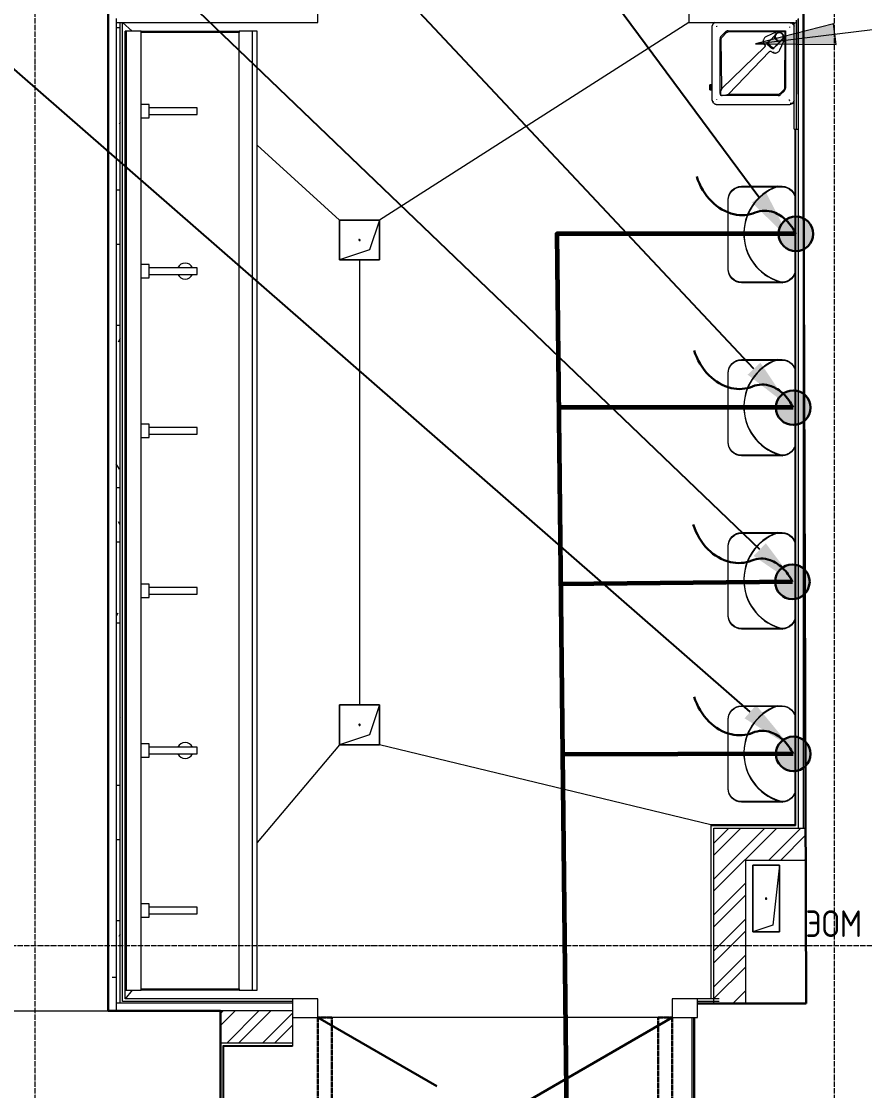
# Model space of a CAD drawing. Header units: millimetres. Extents: x -32 to 417638015, y -35 to 175284279.
# Drawn here: x 215492 to 218657, y 64169 to 68183 of the extents above; entities that cross this region are included whole.
import ezdxf
from ezdxf import colors
from ezdxf.entities.mleader import LeaderData, LeaderLine
from ezdxf.enums import TextEntityAlignment as Align
from ezdxf.math import Vec2, Vec3

# ---------------------------------------------------------------- set-up
doc = ezdxf.new("R2010")
doc.units = ezdxf.units.MM
doc.linetypes.add('ADSK_Линия сетки', pattern=[25, 20, -2.5, 0, -2.5])
doc.linetypes.add('ADSK_Штриховая_ш3 п1_5', pattern=[4.5, 3, -1.5])
for name, color, linetype, lineweight in [('_ЭМ_гофра', 5, 'Continuous', 60), ('_ЭМ_ТХ_пищеблок', 7, 'Continuous', 30), ('_ЭМ_ТХобщее_слой', 7, 'Continuous', 30), ('Аннотация', 7, 'Continuous', 18), ('Атрибут', 7, 'Continuous', 5), ('Двери', 7, 'Continuous', 9), ('Обобщенные модели', 7, 'Continuous', 18), ('Оси', 253, 'Continuous', 9), ('Перекрытие', 7, 'Continuous', 18), ('Сантехника', 7, 'Continuous', 18), ('Стены внутренние', 7, 'Continuous', 18), ('Стены несущие', 7, 'Continuous', 30), ('Стены отделка', 7, 'Continuous', 30), ('Стены штриховка', 7, 'Continuous', 9), ('ТХ', 5, 'Continuous', 0), ('ШТРИХОВКА', 252, 'Continuous', 15), ('ЭОМ_Кабельный вывод', 1, 'Continuous', 35)]:
    doc.layers.add(name, color=color, linetype=linetype, lineweight=lineweight)
doc.layers.add('_ЭМ_Надписи', color=7, linetype='Continuous')
doc.layers.add('ЭОМ_Лотки рабочие', color=5, linetype='Continuous')
doc.layers.add('Линии', color=7, linetype='Continuous', lineweight=9, true_color=0x00a600)
doc.styles.add('GOST Common', font='GOST_Common.ttf', dxfattribs={"width": 0.9, "height": 350})
doc.styles.add('GOST Common_5', font='GOST_Common.ttf', dxfattribs={"width": 0.9, "height": 200})
doc.styles.add('ISOCPEUR', font='isocpeur.ttf', dxfattribs={"width": 0.85, "height": 275})
doc.styles.add('ЭОМ', font='isocpeur.ttf', dxfattribs={"width": 0.85, "height": 250})
pattern_1 = [(45, (-31496.66, 188.9), (-67.35192, 67.35192), []), (45, (-31451.76, 188.9), (-67.35192, 67.35192), [])]

# ---------------------------------------------------------------- blocks, each defined once
blk = doc.blocks.new('_ЭМ_ТХ_Пищеблок')
at = {"layer": 'ТХ', "color": 8}
for points in [[(54950.6, 17640.3), (54950.6, 17900.1, -0.414214), (55000.6, 17950.1), (55153.4, 17950.1, -0.414214), (55203.4, 17900.1), (55203.4, 17640.3, -0.414214), (55153.4, 17590.3), (55000.6, 17590.3, -0.414214)], [(54950.6, 16990.3), (54950.6, 17250.1, -0.414214), (55000.6, 17300.1), (55153.4, 17300.1, -0.414214), (55203.4, 17250.1), (55203.4, 16990.3, -0.414214), (55153.4, 16940.3), (55000.6, 16940.3, -0.414214)], [(54950.6, 16340.3), (54950.6, 16600.1, -0.414214), (55000.6, 16650.1), (55153.4, 16650.1, -0.414214), (55203.4, 16600.1), (55203.4, 16340.3, -0.414214), (55153.4, 16290.3), (55000.6, 16290.3, -0.414214)], [(54950.6, 15690.3), (54950.6, 15950.1, -0.414214), (55000.6, 16000.1), (55153.4, 16000.1, -0.414214), (55203.4, 15950.1), (55203.4, 15690.3, -0.414214), (55153.4, 15640.3), (55000.6, 15640.3, -0.414214)]]:
    blk.add_lwpolyline(points, format="xyb", close=True, dxfattribs=at)
for centre in [(55197.2, 17773.4), (55197.2, 17123.4), (55197.2, 16473.4), (55197.2, 15823.4)]:
    blk.add_arc(centre, 187.6, 109.6167, 257.3478, dxfattribs=at)
at = {"layer": 'Атрибут', "color": 8, "style": 'ISOCPEUR', "width": 0.85}
blk.add_attdef('№_ПОЗИЦИИ', text='', height=150, rotation=90, dxfattribs=at).set_placement((58331.7, 39155.2), align=Align.MIDDLE_CENTER)
blk = doc.blocks.new('ТХ 1 этаж.')
at = {"layer": 'ТХ', "color": 252, "true_color": 0x939598}
for points in [[(55863.8, 14117.9), (55863.8, 14377.7, -0.414214), (55913.8, 14427.7), (56066.7, 14427.7, -0.414214), (56116.7, 14377.7), (56116.7, 14117.9, -0.414214), (56066.7, 14067.9), (55913.8, 14067.9, -0.414214)], [(55863.8, 13467.9), (55863.8, 13727.7, -0.414214), (55913.8, 13777.7), (56066.7, 13777.7, -0.414214), (56116.7, 13727.7), (56116.7, 13467.9, -0.414214), (56066.7, 13417.9), (55913.8, 13417.9, -0.414214)], [(55863.8, 12817.9), (55863.8, 13077.7, -0.414214), (55913.8, 13127.7), (56066.7, 13127.7, -0.414214), (56116.7, 13077.7), (56116.7, 12817.9, -0.414214), (56066.7, 12767.9), (55913.8, 12767.9, -0.414214)], [(55863.8, 12167.9), (55863.8, 12427.7, -0.414214), (55913.8, 12477.7), (56066.7, 12477.7, -0.414214), (56116.7, 12427.7), (56116.7, 12167.9, -0.414214), (56066.7, 12117.9), (55913.8, 12117.9, -0.414214)]]:
    blk.add_lwpolyline(points, format="xyb", close=True, dxfattribs=at)
for centre in [(56110.5, 14250.9), (56110.5, 13600.9), (56110.5, 12950.9), (56110.5, 12300.9)]:
    blk.add_arc(centre, 187.6, 109.6167, 257.3478, dxfattribs=at)
blk = doc.blocks.new('ТХ пищеблок....')
at = {"layer": 'ТХ', "color": 8}
for points in [[(2285.3, 2308.2), (2285.3, 2568, -0.414214), (2335.3, 2618), (2488.1, 2618, -0.414214), (2538.1, 2568), (2538.1, 2308.2, -0.414214), (2488.1, 2258.2), (2335.3, 2258.2, -0.414214)], [(2285.3, 1658.2), (2285.3, 1918, -0.414214), (2335.3, 1968), (2488.1, 1968, -0.414214), (2538.1, 1918), (2538.1, 1658.2, -0.414214), (2488.1, 1608.2), (2335.3, 1608.2, -0.414214)], [(2285.3, 1008.2), (2285.3, 1268, -0.414214), (2335.3, 1318), (2488.1, 1318, -0.414214), (2538.1, 1268), (2538.1, 1008.2, -0.414214), (2488.1, 958.2), (2335.3, 958.2, -0.414214)], [(2285.3, 358.2), (2285.3, 618, -0.414214), (2335.3, 668), (2488.1, 668, -0.414214), (2538.1, 618), (2538.1, 358.2, -0.414214), (2488.1, 308.2), (2335.3, 308.2, -0.414214)]]:
    blk.add_lwpolyline(points, format="xyb", close=True, dxfattribs=at)
for centre in [(2531.9, 2441.3), (2531.9, 1791.3), (2531.9, 1141.3), (2531.9, 491.3)]:
    blk.add_arc(centre, 187.6, 109.6167, 257.3478, dxfattribs=at)
blk = doc.blocks.new('1 этаж')
at = {"layer": 'Аннотация', "lineweight": 9}
blk.add_hatch(color=8, dxfattribs=at).paths.add_polyline_path([(49109.592, 16518.935), (49412.167, 16516.061), (49402.601, 16594.471)])
at = {"layer": 'Стены внутренние', "lineweight": 9}
h = blk.add_hatch(dxfattribs=at)
h.set_pattern_fill('FP_12', color=8, style=0, pattern_type=2)
h.set_pattern_definition([(0, (557.2, 188.9), (406.4, 101.6), [33.528, -271.272, 33.528, -271.272, -1625.6]), (0, (557.2, 188.9), (406.4, 101.6), [-609.6, 33.528, -576.072, 33.528, -271.272, -711.2]), (0, (557.2, 188.9), (406.4, 101.6), [-1524, 33.528, -169.672, 33.528, -474.472]), (120, (709.6, 239.7), (-291.18818, 301.15272), [33.528, -271.272, 33.528, -271.272, -1625.6]), (120, (709.6, 239.7), (-291.18818, 301.15272), [-609.6, 33.528, -576.072, 33.528, -271.272, -711.2]), (120, (709.6, 239.7), (-291.18818, 301.15272), [-1524, 33.528, -169.672, 33.528, -474.472]), (240, (760.4, 442.9), (-115.21182, -402.75272), [33.528, -271.272, 33.528, -271.272, -1625.6]), (240, (760.4, 442.9), (-115.21182, -402.75272), [-609.6, 33.528, -576.072, 33.528, -271.272, -711.2]), (240, (760.4, 442.9), (-115.21182, -402.75272), [-1524, 33.528, -169.672, 33.528, -474.472])])
h.paths.add_polyline_path([(46725.389, 13028.573), (46725.389, 16678.823), (46710.389, 16678.823), (46710.389, 13028.573)])
at = {"layer": 'Стены штриховка'}
h = blk.add_hatch(dxfattribs=at)
h.set_pattern_fill('ANSI32', color=8, scale=10)
h.set_pattern_definition(pattern_1)
h.paths.add_polyline_path([(48953.731, 12915.823), (49073.731, 12915.823), (49073.731, 13454.85), (49298.181, 13454.85), (49297.815, 13574.85), (48953.731, 13574.85)])
h = blk.add_hatch(dxfattribs=at)
h.set_pattern_fill('ANSI32', color=8, scale=10)
h.set_pattern_definition(pattern_1)
h.paths.add_polyline_path([(47102.201, 12888.573), (47102.201, 12768.573), (47372.201, 12768.573), (47372.201, 12888.573)])
at = {"layer": 'Аннотация', "color": 8, "lineweight": 9}
for p, q in [((49109.592, 16518.935), (57774.141, 17576.026)), ((49402.601, 16594.471), (49109.592, 16518.935)), ((49412.167, 16516.061), (49402.601, 16594.471)), ((49109.592, 16518.935), (49412.167, 16516.061))]:
    blk.add_line(p, q, dxfattribs=at)
at = {"layer": 'Двери', "color": 8}
for p, q in [((47467.201, 12933.573), (47372.201, 12933.573)), ((47372.201, 12933.573), (47372.201, 12863.573)), ((47467.201, 12863.573), (47467.201, 12933.573)), ((48892.201, 12933.573), (48797.201, 12933.573)), ((48797.201, 12933.573), (48797.201, 12863.573)), ((48892.201, 12863.573), (48892.201, 12933.573)), ((47372.201, 12863.573), (47467.201, 12863.573)), ((48797.201, 12863.573), (48892.201, 12863.573))]:
    blk.add_line(p, q, dxfattribs=at)
at = {"layer": 'Двери', "color": 8, "lineweight": 30}
for p, q in [((47467.201, 12863.573), (47913.204, 12606.073)), ((48797.201, 12863.573), (48091.39, 12456.073))]:
    blk.add_line(p, q, dxfattribs=at)
at = {"layer": 'Линии', "color": 8}
blk.add_line((47623.615, 15707.633), (47623.615, 14037.633), dxfattribs=at)
at = {"layer": 'Линии', "color": 8, "linetype": 'ADSK_Штриховая_ш3 п1_5', "lineweight": 30}
for p, q in [((48744.201, 12047.847), (48744.201, 12863.573)), ((48744.201, 12863.573), (48797.201, 12863.573)), ((48797.201, 12863.573), (48797.201, 12048.573))]:
    blk.add_line(p, q, dxfattribs=at)
blk.add_lwpolyline([(47520.201, 12348.573), (47520.201, 12863.573), (47467.201, 12863.573), (47467.201, 12348.573)], close=True, dxfattribs=at)
at = {"layer": 'Обобщенные модели', "color": 8}
for p, q in [((47548.615, 15707.633), (47548.615, 15857.633)), ((47548.615, 15857.633), (47698.615, 15857.633)), ((47698.615, 15857.633), (47548.615, 15857.633)), ((47548.615, 15857.633), (47548.615, 15707.633)), ((47698.615, 15857.633), (47661.115, 15745.133)), ((47698.615, 15857.633), (47698.615, 15707.633)), ((47698.615, 15707.633), (47698.615, 15857.633)), ((47661.115, 15745.133), (47548.615, 15707.633)), ((47698.615, 15707.633), (47548.615, 15707.633)), ((47548.615, 15707.633), (47698.615, 15707.633)), ((47548.615, 13887.633), (47548.615, 14037.633)), ((47548.615, 14037.633), (47698.615, 14037.633)), ((47698.615, 14037.633), (47548.615, 14037.633)), ((47548.615, 14037.633), (47548.615, 13887.633)), ((47698.615, 14037.633), (47661.115, 13925.133)), ((47698.615, 14037.633), (47698.615, 13887.633)), ((47698.615, 13887.633), (47698.615, 14037.633)), ((47661.115, 13925.133), (47548.615, 13887.633)), ((47698.615, 13887.633), (47548.615, 13887.633)), ((47548.615, 13887.633), (47698.615, 13887.633)), ((49099.686, 13185.341), (49099.686, 13435.341)), ((49099.686, 13435.341), (49199.686, 13435.341)), ((49199.686, 13435.341), (49099.686, 13435.341)), ((49099.686, 13435.341), (49099.686, 13185.341)), ((49199.686, 13435.341), (49174.686, 13210.341)), ((49199.686, 13435.341), (49199.686, 13185.341)), ((49199.686, 13185.341), (49199.686, 13435.341)), ((49174.686, 13210.341), (49099.686, 13185.341)), ((49199.686, 13185.341), (49099.686, 13185.341)), ((49099.686, 13185.341), (49199.686, 13185.341))]:
    blk.add_line(p, q, dxfattribs=at)
for centre, start, end in [((47623.615, 15782.633), 0, 180), ((47623.615, 15782.633), 120, 180), ((47623.615, 15782.633), 180, 0), ((47623.615, 15782.633), 240, 345), ((47623.615, 15782.633), 15, 90), ((47623.615, 13962.633), 0, 180), ((47623.615, 13962.633), 120, 180), ((47623.615, 13962.633), 180, 0), ((47623.615, 13962.633), 240, 345), ((47623.615, 13962.633), 15, 90), ((49149.686, 13310.341), 0, 180), ((49149.686, 13310.341), 120, 180), ((49149.686, 13310.341), 180, 0), ((49149.686, 13310.341), 240, 345), ((49149.686, 13310.341), 15, 90)]:
    blk.add_arc(centre, 2.5, start, end, dxfattribs=at)
at = {"layer": 'Оси', "color": 8, "linetype": 'ADSK_Линия сетки'}
for p, q in [((46406.766, -4162.595), (46406.766, 44411.9)), ((49406.766, -4162.595), (49406.766, 44411.9)), ((-9557.528, 13133.902), (56672.201, 13133.902))]:
    blk.add_line(p, q, dxfattribs=at)
at = {"layer": 'Перекрытие', "color": 8}
for p, q in [((46734.389, 16598.573), (46770.104, 16566.073)), ((48860.269, 16598.573), (47698.615, 15857.633)), ((49260.201, 16597.781), (49256.095, 16595.625)), ((47239.389, 16139.026), (47548.615, 15857.633)), ((47548.615, 13887.633), (47239.389, 13521.252)), ((48941.731, 13586.85), (47698.615, 13887.633)), ((46770.819, 12966.073), (46743.389, 12933.573)), ((48797.201, 12863.573), (47467.201, 12863.573)), ((48872.201, 12463.823), (48872.201, 12863.573))]:
    blk.add_line(p, q, dxfattribs=at)
at = {"layer": 'Сантехника', "color": 8}
for p, q in [((48945.977, 16580.073), (48945.977, 16312.073)), ((48964.229, 16583.262), (48964.229, 16585.038)), ((48964.362, 16585.805), (48965.536, 16585.805)), ((49238.207, 16582.799), (49238.207, 16580.706)), ((49252.568, 16596.068), (49240.707, 16596.068)), ((49246.328, 16596.068), (49252.568, 16596.068)), ((46743.389, 12966.073), (46743.389, 16566.073)), ((46748.389, 16566.073), (46743.389, 16566.073)), ((46748.389, 12966.073), (46748.389, 16566.073)), ((46803.079, 16566.073), (46748.389, 16566.073)), ((46804.391, 16566.073), (46803.079, 16566.073)), ((46804.389, 16566.073), (46804.389, 16561.073)), ((46804.389, 16566.073), (46815.336, 16566.073)), ((46805.788, 16561.073), (46804.389, 16561.073)), ((46815.336, 16561.073), (46804.389, 16561.073)), ((46804.391, 16561.073), (46804.391, 16566.073)), ((46804.391, 12971.073), (46804.391, 16561.073)), ((46815.336, 16566.073), (47172.431, 16566.073)), ((46815.336, 16561.073), (46815.336, 16566.073)), ((47172.431, 16561.073), (46815.336, 16561.073)), ((47172.431, 16566.073), (47172.431, 16561.073)), ((47222.431, 16566.073), (47172.431, 16566.073)), ((47172.431, 12971.073), (47172.431, 16561.073)), ((47222.431, 12966.073), (47222.431, 16566.073)), ((47239.389, 16566.073), (47222.431, 16566.073)), ((47239.389, 12966.073), (47239.389, 16566.073)), ((48976.725, 16332.698), (48976.725, 16537.485)), ((48980.825, 16547.385), (48997.037, 16563.598)), ((48983.257, 16351.575), (48981.569, 16537.485)), ((48984.245, 16544.165), (49000.222, 16560.598)), ((49006.936, 16567.698), (49222.331, 16567.698)), ((49007.118, 16563.555), (49220.526, 16565.811)), ((49184.133, 16561.667), (49150.739, 16546.688)), ((49166.65, 16534.038), (49174.746, 16541.977)), ((49176.298, 16543.512), (49185.22, 16552.383)), ((49181.661, 16540.048), (49185.152, 16555.849)), ((49193.952, 16527.671), (49181.958, 16539.106)), ((49186.24, 16557), (49182.748, 16541.199)), ((49183.046, 16540.257), (49195.04, 16528.822)), ((49186.469, 16557.435), (49185.381, 16556.284)), ((49202.438, 16561.901), (49186.898, 16557.69)), ((49215.396, 16550.206), (49203.394, 16561.649)), ((49212.202, 16533.461), (49215.694, 16549.264)), ((49220.526, 16565.811), (49218.713, 16352.286)), ((49220.526, 16565.811), (49222.331, 16567.698)), ((49222.331, 16567.698), (49222.331, 16352.286)), ((49144.484, 16508.019), (48983.257, 16351.575)), ((49157.116, 16525.449), (49154.195, 16522.48)), ((49154.299, 16522.576), (49157.376, 16525.193)), ((49176.21, 16500.532), (49179.131, 16503.501)), ((49178.986, 16503.667), (49176.273, 16500.601)), ((49185.49, 16510.397), (49190.958, 16515.762)), ((49187.087, 16511.719), (49194.93, 16519.038)), ((49190.763, 16515.417), (49187.308, 16511.933)), ((49195.957, 16520.764), (49187.862, 16512.825)), ((49210.471, 16531.636), (49194.908, 16527.419)), ((49202.25, 16526.35), (49195.179, 16519.279)), ((49195.738, 16520.081), (49201.389, 16525.733)), ((49201.353, 16525.688), (49195.791, 16520.126)), ((49195.996, 16528.57), (49211.559, 16532.787)), ((49205.562, 16530.306), (49197.51, 16522.299)), ((49201.355, 16496.022), (49216.343, 16529.422)), ((49202.507, 16526.617), (49210.475, 16535.201)), ((49210.89, 16531.886), (49211.978, 16533.036)), ((49008.225, 16330.628), (49162.549, 16489.952)), ((49179.114, 16486.916), (49179.114, 16488.923)), ((48977.976, 16336.323), (48977.976, 16332.698)), ((48983.257, 16351.575), (48978.388, 16339.408)), ((49215.658, 16345.13), (49201.644, 16331.48)), ((49218.231, 16342.387), (49204.394, 16328.549)), ((48964.229, 16310.069), (48964.229, 16311.693)), ((48977.976, 16333.829), (48976.589, 16332.442)), ((48976.776, 16332.575), (48977.976, 16333.775)), ((49194.495, 16324.448), (48984.975, 16324.448)), ((48985.027, 16325.646), (48992.959, 16325.646)), ((48996.06, 16326.042), (49008.225, 16330.628)), ((49194.681, 16328.691), (49008.225, 16330.628)), ((49235.215, 16309.073), (49237.074, 16309.073)), ((49235.912, 16306.342), (49237.089, 16306.342)), ((49238.207, 16307.658), (49238.207, 16306.342)), ((49240.707, 16296.079), (49252.568, 16296.079)), ((49244.501, 16296.079), (49246.352, 16296.079)), ((49246.699, 16296.079), (49252.568, 16296.079)), ((46834.389, 16291.073), (46804.389, 16291.073)), ((46834.389, 16241.073), (46834.389, 16291.073)), ((47014.389, 16278.573), (46834.389, 16278.573)), ((47014.389, 16253.573), (47014.389, 16278.573)), ((48966.977, 16291.073), (49234.956, 16291.073)), ((49234.956, 16291.073), (49235.208, 16291.073)), ((46804.389, 16241.073), (46834.389, 16241.073)), ((46834.389, 16253.573), (47014.389, 16253.573)), ((46834.389, 15691.073), (46804.389, 15691.073)), ((46834.389, 15641.073), (46834.389, 15691.073)), ((47014.389, 15678.573), (46834.389, 15678.573)), ((47014.389, 15653.573), (47014.389, 15678.573)), ((46804.389, 15641.073), (46834.389, 15641.073)), ((46834.389, 15653.573), (47014.389, 15653.573)), ((46834.389, 15091.073), (46804.389, 15091.073)), ((46834.389, 15041.073), (46834.389, 15091.073)), ((47014.389, 15078.573), (46834.389, 15078.573)), ((46834.389, 15053.573), (47014.389, 15053.573)), ((47014.389, 15053.573), (47014.389, 15078.573)), ((46804.389, 15041.073), (46834.389, 15041.073)), ((46834.389, 14491.073), (46804.389, 14491.073)), ((46834.389, 14441.073), (46834.389, 14491.073)), ((47014.389, 14478.573), (46834.389, 14478.573)), ((46834.389, 14453.573), (47014.389, 14453.573)), ((47014.389, 14453.573), (47014.389, 14478.573)), ((46804.389, 14441.073), (46834.389, 14441.073)), ((46834.389, 13891.073), (46804.389, 13891.073)), ((46834.389, 13841.073), (46834.389, 13891.073)), ((47014.389, 13878.573), (46834.389, 13878.573)), ((46834.389, 13853.573), (47014.389, 13853.573)), ((47014.389, 13853.573), (47014.389, 13878.573)), ((46804.389, 13841.073), (46834.389, 13841.073)), ((46834.389, 13291.073), (46804.389, 13291.073)), ((46834.389, 13241.073), (46834.389, 13291.073)), ((47014.389, 13278.573), (46834.389, 13278.573)), ((46834.389, 13253.573), (47014.389, 13253.573)), ((47014.389, 13253.573), (47014.389, 13278.573)), ((46804.389, 13241.073), (46834.389, 13241.073)), ((46743.389, 12966.073), (46748.389, 12966.073)), ((46748.389, 12966.073), (46803.079, 12966.073)), ((46803.079, 12966.073), (46804.391, 12966.073)), ((46804.389, 12971.073), (46805.788, 12971.073)), ((46804.389, 12971.073), (46815.336, 12971.073)), ((46804.389, 12971.073), (46804.389, 12966.073)), ((46815.336, 12966.073), (46804.389, 12966.073)), ((46804.391, 12966.073), (46804.391, 12971.073)), ((46815.336, 12971.073), (47172.431, 12971.073)), ((46815.336, 12966.073), (46815.336, 12971.073)), ((47172.431, 12966.073), (46815.336, 12966.073)), ((47172.431, 12971.073), (47172.431, 12966.073)), ((47172.431, 12966.073), (47222.431, 12966.073)), ((47222.431, 12966.073), (47239.389, 12966.073))]:
    blk.add_line(p, q, dxfattribs=at)
at = {"layer": 'Сантехника', "color": 8, "lineweight": 9}
for p, q in [((48939.085, 16364.704), (48938.487, 16365.302)), ((48938.487, 16345.841), (48939.085, 16346.44)), ((48939.681, 16365.302), (48939.082, 16364.704)), ((48939.082, 16346.44), (48939.681, 16345.841)), ((48940.282, 16364.704), (48939.684, 16365.302)), ((48939.684, 16345.841), (48940.282, 16346.44)), ((48940.878, 16365.302), (48940.279, 16364.704)), ((48940.279, 16346.44), (48940.878, 16345.841)), ((48941.479, 16364.704), (48940.881, 16365.302)), ((48940.881, 16345.841), (48941.479, 16346.44)), ((48942.075, 16365.302), (48941.476, 16364.704)), ((48941.476, 16346.44), (48942.075, 16345.841)), ((48942.676, 16364.704), (48942.078, 16365.302)), ((48942.078, 16345.841), (48942.676, 16346.44)), ((48943.272, 16365.302), (48942.674, 16364.704)), ((48942.674, 16346.44), (48943.272, 16345.841)), ((48943.873, 16364.704), (48943.275, 16365.302)), ((48943.275, 16345.841), (48943.873, 16346.44)), ((48944.469, 16365.302), (48943.871, 16364.704)), ((48943.871, 16346.44), (48944.469, 16345.841)), ((48945.071, 16364.704), (48944.472, 16365.302)), ((48944.472, 16345.841), (48945.071, 16346.44)), ((48945.666, 16365.302), (48945.068, 16364.704)), ((48945.068, 16346.44), (48945.666, 16345.841)), ((48946.268, 16364.704), (48945.669, 16365.302)), ((48945.669, 16345.841), (48946.268, 16346.44))]:
    blk.add_line(p, q, dxfattribs=at)
at = {"layer": 'Сантехника', "color": 8, "flags": 128}
for points in [[(48957.279, 16598.7), (48956.542, 16598.297), (48955.822, 16597.865), (48955.119, 16597.405), (48954.436, 16596.917), (48953.772, 16596.402), (48953.13, 16595.861), (48952.51, 16595.294), (48951.912, 16594.704), (48951.339, 16594.089), (48950.791, 16593.453), (48950.269, 16592.795), (48949.774, 16592.117), (48949.306, 16591.419), (48948.867, 16590.703), (48948.456, 16589.971), (48948.075, 16589.222), (48947.724, 16588.459), (48947.404, 16587.682), (48947.116, 16586.894), (48946.859, 16586.094), (48946.634, 16585.285), (48946.442, 16584.467), (48946.283, 16583.642), (48946.157, 16582.812), (48946.064, 16581.977), (48946.005, 16581.139), (48945.979, 16580.3), (48945.977, 16580.073)], [(49154.102, 16519.998), (49153.863, 16520.601), (49153.761, 16521.193), (49153.803, 16521.738), (49153.986, 16522.208), (49154.299, 16522.576)], [(49173.668, 16500.43), (49167.762, 16504.081), (49162.36, 16508.718), (49157.731, 16514.112), (49154.102, 16519.998)], [(49176.273, 16500.601), (49175.899, 16500.294), (49175.423, 16500.117), (49174.872, 16500.081), (49174.276, 16500.187), (49173.668, 16500.43)], [(48978.388, 16339.408), (48978.274, 16339.058), (48978.173, 16338.613), (48978.09, 16338.094), (48978.027, 16337.522), (48977.989, 16336.923), (48977.976, 16336.323)], [(48945.977, 16312.073), (48945.994, 16311.234), (48946.045, 16310.395), (48946.128, 16309.559), (48946.246, 16308.728), (48946.396, 16307.902), (48946.579, 16307.082), (48946.795, 16306.27), (48947.043, 16305.468), (48947.323, 16304.676), (48947.635, 16303.896), (48947.977, 16303.129), (48948.35, 16302.376), (48948.753, 16301.639), (48949.185, 16300.919), (48949.645, 16300.216), (48950.133, 16299.533), (48950.648, 16298.869), (48951.189, 16298.227), (48951.755, 16297.606), (48952.346, 16297.009), (48952.96, 16296.436), (48953.597, 16295.888), (48954.255, 16295.366), (48954.933, 16294.871), (48955.63, 16294.403), (48956.346, 16293.963), (48957.079, 16293.552), (48957.828, 16293.171), (48958.591, 16292.821), (48959.367, 16292.501), (48960.156, 16292.212), (48960.956, 16291.955), (48961.765, 16291.73), (48962.583, 16291.538), (48963.408, 16291.379), (48964.238, 16291.253), (48965.073, 16291.16), (48965.911, 16291.1), (48966.751, 16291.074), (48966.977, 16291.073)], [(48992.959, 16325.646), (48993.559, 16325.659), (48994.16, 16325.696), (48994.734, 16325.755), (48995.257, 16325.836), (48995.705, 16325.932), (48996.06, 16326.042)], [(48987.055, 16291.384), (48987.051, 16291.321), (48987.048, 16291.278), (48987.047, 16291.248), (48987.046, 16291.225), (48987.045, 16291.207), (48987.045, 16291.192), (48987.044, 16291.18), (48987.044, 16291.17), (48987.044, 16291.161), (48987.044, 16291.153), (48987.044, 16291.147), (48987.044, 16291.141), (48987.043, 16291.135), (48987.043, 16291.131), (48987.043, 16291.126), (48987.043, 16291.122), (48987.043, 16291.118), (48987.043, 16291.115), (48987.043, 16291.112), (48987.043, 16291.108), (48987.043, 16291.106), (48987.043, 16291.103), (48987.043, 16291.1), (48987.043, 16291.098), (48987.043, 16291.095), (48987.043, 16291.093)], [(49215.014, 16291.384), (49215.018, 16291.321), (49215.02, 16291.278), (49215.022, 16291.248), (49215.023, 16291.225), (49215.023, 16291.207), (49215.024, 16291.192), (49215.024, 16291.18), (49215.024, 16291.17), (49215.025, 16291.161), (49215.025, 16291.153), (49215.025, 16291.147), (49215.025, 16291.141), (49215.025, 16291.135), (49215.025, 16291.131), (49215.025, 16291.126), (49215.025, 16291.122), (49215.025, 16291.118), (49215.025, 16291.115), (49215.025, 16291.112), (49215.025, 16291.108), (49215.026, 16291.106), (49215.026, 16291.103), (49215.026, 16291.1), (49215.026, 16291.098), (49215.026, 16291.095), (49215.026, 16291.093)]]:
    blk.add_lwpolyline(points, dxfattribs=at)
at = {"layer": 'Сантехника', "color": 8}
for centre, start, end in [((46969.389, 15666.073), 90, 155.18283), ((46969.389, 15666.073), 24.81717, 90), ((46969.389, 15666.073), 204.81717, 270), ((46969.389, 15666.073), 270, 335.18283), ((46969.389, 13866.073), 90, 155.18283), ((46969.389, 13866.073), 24.81717, 90), ((46969.389, 13866.073), 204.81717, 270), ((46969.389, 13866.073), 270, 335.18283)]:
    blk.add_arc(centre, 30, start, end, dxfattribs=at)
for centre, major_axis, ratio, start_param, end_param in [((48967.229, 16580.073), (0, 21), 0.99992106, 0.89445325, 1.57079633), ((48967.229, 16580.073), (0, 21), 0.99992106, 0.46526125, 0.75476705), ((49235.082, 16580.073), (0, 1), 0.99992106, 4.97418837, 5.49778714), ((49235.208, 16580.073), (0, 1), 0.99992106, 4.71238898, 5.49778714), ((49235.208, 16580.073), (0, 21), 0.99992106, 5.5946159, 5.81792406), ((49235.208, 16580.073), (0, 21), 0.99992106, 4.88675341, 5.57487035), ((49240.707, 16583.068), (0, 13), 0.99992106, 5.343263, 5.45887016), ((49252.568, 16583.068), (0, 13), 0.99992106, 6.07300719, 6.28318531), ((48990.724, 16537.485), (0, 14), 0.99992106, 0.78539816, 1.57079633), ((49006.936, 16553.698), (0, 14), 0.99992106, 0, 0.78539816), ((49177.331, 16544.605), (3.536, 3.535), 0.00888448, 3.88351589, 4.40711466), ((49182.617, 16539.796), (-0.727, 0.687), 0.9537269, 0.51912632, 1.56632388), ((49183.705, 16540.947), (-0.727, 0.687), 0.9537269, 0.51912632, 1.56632388), ((49199.214, 16545.216), (-11.193, 10.58), 0.9537269, 5.52659874, 7.82442881), ((49187.196, 16556.748), (-0.727, 0.687), 0.9537269, 5.75511408, 6.80231163), ((49199.214, 16545.216), (-11.193, 10.58), 0.9537269, 1.5412435, 4.68283616), ((49199.214, 16545.216), (-11.193, 10.58), 0.9537269, 4.68283616, 5.46823432), ((49202.736, 16560.959), (-0.727, 0.687), 0.9537269, 4.70791653, 5.75511408), ((49214.738, 16549.516), (-0.727, 0.687), 0.9537269, 3.66071898, 4.70791653), ((49159.254, 16523.345), (-2.138, 2.104), 0.67568024, 6.21366107, 7.39652242), ((49180.8, 16526.907), (-22.893, 22.525), 0.67568024, 1.11333711, 2.00415148), ((48935.766, 16764.941), (-232.766, 229.024), 0.67568024, 3.07206841, 3.12954062), ((49176.993, 16505.605), (-2.138, 2.104), 0.67568024, 2.00415148, 3.18701283), ((49418.746, 16281.922), (-232.766, 229.024), 0.67568024, 6.27113328, 6.32860549), ((49189.797, 16514.486), (2.203, 2.203), 0.00888448, 5.15760624, 6.28318531), ((49188.109, 16526.35), (0, 10), 0.99992106, 3.66519143, 3.92699082), ((49194.611, 16528.361), (-0.727, 0.687), 0.9537269, 1.56632388, 2.61352143), ((49198.566, 16522.907), (3.536, 3.535), 0.00888448, 2.36507944, 3.14159265), ((49198.566, 16522.907), (3.536, 3.535), 0.00888448, 3.1504776, 3.67407638), ((49195.698, 16529.512), (-0.727, 0.687), 0.9537269, 1.56632388, 2.61352143), ((49198.567, 16522.907), (2.832, 2.832), 0.00888448, 2.58460091, 3.08706072), ((49198.542, 16523.391), (3.536, 3.535), 0.00888448, 3.88351589, 4.40711466), ((49198.567, 16522.907), (2.832, 2.832), 0.00888448, 2.08214109, 2.333371), ((49198.566, 16522.907), (3.536, 3.535), 0.00888448, 0.00888495, 1.84148066), ((49198.567, 16522.907), (2.832, 2.832), 0.00888448, 0.07230183, 1.83091118), ((49198.566, 16522.907), (3.536, 3.535), 0.00888448, 5.76847148, 6.28318531), ((49195.179, 16533.421), (0, 10), 0.99992106, 3.92699082, 4.1887902), ((49211.268, 16533.707), (-0.71, 0.671), 0.9537269, 2.61352143, 3.66071898), ((49208.332, 16352.286), (0, 14), 0.99992106, 3.92699082, 4.71238898), ((48967.229, 16312.073), (0, 21), 0.99992106, 1.57079633, 1.64331147), ((48967.229, 16312.073), (0, 21), 0.99992106, 1.81403268, 1.9771973), ((48967.229, 16312.073), (0, 21), 0.99992106, 2.01346604, 2.30380302), ((48961.729, 16309.079), (0, 13), 0.99992106, 2.0943951, 2.29194157), ((48984.975, 16332.698), (0, 8.25), 0.99992106, 1.57079633, 3.14159265), ((48985.027, 16332.698), (0, 7.052), 0.99992106, 1.57079633, 3.14159265), ((49194.495, 16338.448), (0, 14), 0.99992106, 3.14159265, 3.92699082), ((49235.082, 16312.073), (0, 1), 0.99992106, 4.1887902, 4.45058959), ((49235.208, 16312.073), (0, 21), 0.99992106, 3.52351414, 3.98354086), ((49235.208, 16312.073), (0, 21), 0.99992106, 4.05037718, 4.53802455), ((49252.568, 16309.079), (0, 13), 0.99992106, 3.14159265, 3.35177077), ((48967.229, 16312.073), (0, 21), 0.99992106, 2.443548, 3.12873174), ((49235.208, 16312.073), (0, 21), 0.99992106, 3.14159265, 3.27526551), ((49235.208, 16312.073), (0, 21), 0.99992106, 3.33810126, 3.50811736)]:
    blk.add_ellipse(centre, major_axis=major_axis, ratio=ratio, start_param=start_param, end_param=end_param, dxfattribs=at)
at = {"layer": 'Сантехника', "color": 8, "lineweight": 9}
for centre, major_axis, start_param, end_param in [((48938.485, 16355.572), (0, 9.731), 5.51947765, 7.85398163), ((48938.485, 16355.572), (0, 9.731), 1.57079633, 3.90530031), ((48938.485, 16355.572), (0, 7.5), 4.71238898, 7.85398163), ((48938.485, 16355.572), (0, 7.5), 1.57079633, 4.71238898), ((48939.084, 16355.572), (0, 9.133), 5.57237754, 7.85398163), ((48939.084, 16355.572), (0, 9.133), 1.57079633, 3.85240043), ((48939.682, 16355.572), (0, 9.731), 5.51947765, 7.85398163), ((48939.682, 16355.572), (0, 9.731), 1.57079633, 3.90530031), ((48940.281, 16355.572), (0, 9.133), 5.57237754, 7.85398163), ((48940.281, 16355.572), (0, 9.133), 1.57079633, 3.85240043), ((48940.879, 16355.572), (0, 9.731), 5.51947765, 7.85398163), ((48940.879, 16355.572), (0, 9.731), 1.57079633, 3.90530031), ((48941.478, 16355.572), (0, 9.133), 5.57237754, 7.85398163), ((48941.478, 16355.572), (0, 9.133), 1.57079633, 3.85240043), ((48942.076, 16355.572), (0, 9.731), 5.51947765, 7.85398163), ((48942.076, 16355.572), (0, 9.731), 1.57079633, 3.90530031), ((48942.675, 16355.572), (0, 9.133), 5.57237754, 7.85398163), ((48942.675, 16355.572), (0, 9.133), 1.57079633, 3.85240043), ((48943.273, 16355.572), (0, 9.731), 5.51947765, 7.85398163), ((48943.273, 16355.572), (0, 9.731), 1.57079633, 3.90530031), ((48943.872, 16355.572), (0, 9.133), 5.57237754, 7.85398163), ((48943.872, 16355.572), (0, 9.133), 1.57079633, 3.85240043), ((48944.471, 16355.572), (0, 9.731), 5.51947765, 7.85398163), ((48944.471, 16355.572), (0, 9.731), 1.57079633, 3.90530031), ((48945.069, 16355.572), (0, 9.133), 5.57237754, 7.85398163), ((48945.069, 16355.572), (0, 9.133), 1.57079633, 3.85240043), ((48945.668, 16355.572), (0, 9.731), 5.51947765, 7.85398163), ((48945.668, 16355.572), (0, 9.731), 1.57079633, 3.90530031)]:
    blk.add_ellipse(centre, major_axis=major_axis, ratio=0.01256455, start_param=start_param, end_param=end_param, dxfattribs=at)
at = {"layer": 'Сантехника', "color": 8}
for points in [[(48981.569, 16537.485), (48981.565, 16538.324), (48981.758, 16539.939), (48982.69, 16542.262), (48983.663, 16543.561), (48984.245, 16544.165)], [(49000.222, 16560.598), (49000.835, 16561.223), (49002.163, 16562.275), (49004.562, 16563.304), (49006.242, 16563.541), (49007.118, 16563.555)], [(49150.739, 16546.688), (49149.262, 16546.02), (49146.553, 16544.393), (49143.126, 16540.998), (49140.618, 16536.901), (49139.151, 16532.321), (49138.814, 16527.521), (49139.624, 16522.783), (49141.55, 16518.352), (49143.464, 16515.834), (49144.588, 16514.665)], [(49206.716, 16560.281), (49205.038, 16561.298), (49201.431, 16562.92), (49195.609, 16563.994), (49189.672, 16563.635), (49185.956, 16562.478), (49184.133, 16561.667)], [(49187.308, 16511.933), (49187.234, 16511.859), (49187.159, 16511.787), (49187.083, 16511.716)], [(49169.292, 16490.026), (49170.454, 16488.886), (49172.962, 16486.942), (49177.388, 16484.976), (49182.132, 16484.134), (49186.942, 16484.447), (49191.536, 16485.9), (49195.647, 16488.401), (49199.055, 16491.832), (49200.686, 16494.544), (49201.355, 16496.022)], [(49218.713, 16352.286), (49218.701, 16351.379), (49218.459, 16349.637), (49217.395, 16347.145), (49216.306, 16345.766), (49215.658, 16345.13)], [(49201.644, 16331.48), (49201.016, 16330.873), (49199.66, 16329.857), (49197.239, 16328.886), (49195.556, 16328.686), (49194.681, 16328.691)]]:
    blk.add_open_spline(points, degree=3, dxfattribs=at)
for points, knots in [([(49216.343, 16529.422), (49217.155, 16531.249), (49218.314, 16534.971), (49218.797, 16542.893), (49215.847, 16552.344), (49210.345, 16557.971), (49207.195, 16559.983)], [-1, -1, -1, -1, -0.9, -0.8, -0.6, -0.409583108, -0.409583108, -0.409583108, -0.409583108]), ([(49144.588, 16514.665), (49145.168, 16514.059), (49145.773, 16512.965), (49145.966, 16511.317), (49145.721, 16509.678), (49145.083, 16508.605), (49144.484, 16508.019)], [-1, -1, -1, -1, -0.66666667, -0.5, -0.33333333, 0, 0, 0, 0]), ([(49162.549, 16489.952), (49163.144, 16490.561), (49164.235, 16491.209), (49165.902, 16491.451), (49167.575, 16491.247), (49168.682, 16490.623), (49169.292, 16490.026)], [-1, -1, -1, -1, -0.66666667, -0.5, -0.33333333, 0, 0, 0, 0])]:
    blk.add_open_spline(points, degree=3, knots=knots, dxfattribs=at)
at = {"layer": 'Стены несущие', "color": 8}
for p, q in [((46680.389, 12888.573), (46680.389, 20342.827)), ((49290.269, 16052.294), (49290.269, 18143.884)), ((49290.269, 16052.294), (49299.823, 12915.823)), ((46680.389, 12888.573), (47102.201, 12888.573)), ((47102.201, 12408.573), (47102.201, 12888.573)), ((48892.201, 12915.823), (49299.823, 12915.823)), ((48880.201, 12863.573), (48880.201, 12475.823))]:
    blk.add_line(p, q, dxfattribs=at)
at = {"layer": 'Стены отделка', "color": 8, "lineweight": 9}
for p, q in [((48860.269, 17420.823), (48860.269, 16598.573)), ((46710.389, 16613.573), (46710.389, 12888.573)), ((48860.269, 16598.573), (49255.269, 16598.573)), ((49255.269, 16198.573), (49255.269, 16598.573)), ((49270.269, 16613.573), (49270.269, 13574.85)), ((49255.269, 16198.573), (49270.269, 16198.573)), ((49258.201, 16198.573), (49258.201, 13586.85)), ((49290.269, 13574.85), (49290.269, 16052.294)), ((49258.201, 13586.85), (48941.731, 13586.85)), ((48941.731, 13586.85), (48941.731, 12933.573)), ((48953.731, 13574.85), (49297.876, 13574.85)), ((48953.731, 12915.823), (48953.731, 13574.85)), ((49073.731, 12915.823), (49073.731, 13454.85)), ((49073.731, 13454.85), (49298.181, 13454.85)), ((46710.389, 13013.573), (46695.389, 13013.573)), ((47372.201, 12933.573), (46743.389, 12933.573)), ((48973.731, 12933.573), (48892.201, 12933.573)), ((47372.201, 12923.573), (47372.201, 12756.573)), ((47102.201, 12768.573), (47372.201, 12768.573)), ((47114.201, 12396.573), (47114.201, 12756.573)), ((47114.201, 12756.573), (47372.201, 12756.573))]:
    blk.add_line(p, q, dxfattribs=at)
blk.add_lwpolyline([(46710.389, 16598.573), (47467.201, 16598.573), (47467.201, 17090.073), (46680.389, 17090.073)], dxfattribs=at)
at = {"layer": 'Стены штриховка', "color": 8}
for p, q in [((46725.389, 12918.573), (46725.389, 16598.573)), ((46734.389, 12924.573), (46734.389, 16598.573)), ((49264.269, 16198.573), (49264.269, 16607.573)), ((49270.269, 16329.573), (49270.269, 16611.437)), ((49260.201, 16198.573), (49260.201, 13584.85)), ((48943.731, 13584.85), (49260.201, 13584.85)), ((48943.731, 12933.573), (48943.731, 13584.85)), ((46743.389, 12933.573), (46743.389, 13053.823)), ((47372.201, 12924.573), (46734.389, 12924.573)), ((48973.731, 12924.573), (48892.201, 12924.573)), ((46300.389, 12888.573), (46680.389, 12888.573)), ((46710.389, 12918.573), (47372.201, 12918.573)), ((47372.201, 12888.573), (47102.201, 12888.573)), ((47112.201, 12398.573), (47112.201, 12758.573)), ((47112.201, 12758.573), (47372.201, 12758.573))]:
    blk.add_line(p, q, dxfattribs=at)
at = {"layer": 'ЭОМ_Лотки рабочие'}
for name, p in [('ТХ пищеблок....', (46722.058, 13366.044)), ('ТХ 1 этаж.', (-6856.492, 1554.379))]:
    blk.add_blockref(name, p, dxfattribs=at)
at = {"layer": 'Аннотация', "color": 8, "style": 'GOST Common_5', "width": 0.9}
blk.add_text('ЭОМ', height=100, dxfattribs=at).set_placement((49297.255, 13166.061))
blk = doc.blocks.new('_ЭМ_ТХ2_1этаж')
at = {"layer": 'ТХ', "color": 252, "true_color": 0x939598}
for points in [[(167011.7, -55075.7), (167011.7, -54815.9, -0.414214), (167061.7, -54765.9), (167214.6, -54765.9, -0.414214), (167264.6, -54815.9), (167264.6, -55075.7, -0.414214), (167214.6, -55125.7), (167061.7, -55125.7, -0.414214)], [(167011.7, -55725.7), (167011.7, -55465.9, -0.414214), (167061.7, -55415.9), (167214.6, -55415.9, -0.414214), (167264.6, -55465.9), (167264.6, -55725.7, -0.414214), (167214.6, -55775.7), (167061.7, -55775.7, -0.414214)], [(167011.7, -56375.7), (167011.7, -56115.9, -0.414214), (167061.7, -56065.9), (167214.6, -56065.9, -0.414214), (167264.6, -56115.9), (167264.6, -56375.7, -0.414214), (167214.6, -56425.7), (167061.7, -56425.7, -0.414214)], [(167011.7, -57025.7), (167011.7, -56765.9, -0.414214), (167061.7, -56715.9), (167214.6, -56715.9, -0.414214), (167264.6, -56765.9), (167264.6, -57025.7, -0.414214), (167214.6, -57075.7), (167061.7, -57075.7, -0.414214)]]:
    blk.add_lwpolyline(points, format="xyb", close=True, dxfattribs=at)
for centre in [(167258.4, -54942.6), (167258.4, -55592.6), (167258.4, -56242.6), (167258.4, -56892.6)]:
    blk.add_arc(centre, 187.6, 109.6167, 257.3478, dxfattribs=at)
blk = doc.blocks.new('*U770')
at = {"lineweight": -2}
h = blk.add_hatch(color=0, dxfattribs=at)
h.dxf.hatch_style = 1
edge = h.paths.add_edge_path()
edge.add_arc((0, 0), 65, 0, 360)
at = {"color": 0, "lineweight": -2}
blk.add_lwpolyline([(0, 0, -0.089362), (37.4, 52.1, -0.105459), (83.5, 81.1, -0.18734), (152.4, 79.7, 0.159257), (232.5, 73.7, 0.13816), (316.2, 121.2, 0.121425), (372.2, 214.9)], format="xyb", dxfattribs=at)
blk.add_circle((0, 0), 65, dxfattribs=at)
at = {"color": 7, "style": 'GOST Common', "width": 0.9}
blk.add_attdef('ОБОРУДОВАНИЕ', (25.5, 114.7), '', height=250, dxfattribs=at)
blk = doc.blocks.new('*U771')
at = {"lineweight": -2}
h = blk.add_hatch(color=0, dxfattribs=at)
h.dxf.hatch_style = 1
edge = h.paths.add_edge_path()
edge.add_arc((0, 0), 65, 0, 360)
at = {"color": 0, "lineweight": -2}
blk.add_lwpolyline([(0, 0, -0.089362), (37.4, 52.1, -0.105459), (83.5, 81.1, -0.18734), (152.4, 79.7, 0.159257), (232.5, 73.7, 0.13816), (316.2, 121.2, 0.121425), (372.2, 214.9)], format="xyb", dxfattribs=at)
blk.add_circle((0, 0), 65, dxfattribs=at)
at = {"color": 7, "style": 'GOST Common', "width": 0.9}
blk.add_attdef('ОБОРУДОВАНИЕ', (25.5, 114.7), '', height=250, dxfattribs=at)
blk = doc.blocks.new('*U772')
at = {"lineweight": -2}
h = blk.add_hatch(color=0, dxfattribs=at)
h.dxf.hatch_style = 1
edge = h.paths.add_edge_path()
edge.add_arc((0, 0), 65, 0, 360)
at = {"color": 0, "lineweight": -2}
blk.add_lwpolyline([(0, 0, -0.089362), (37.4, 52.1, -0.105459), (83.5, 81.1, -0.18734), (152.4, 79.7, 0.159257), (232.5, 73.7, 0.13816), (316.2, 121.2, 0.121425), (372.2, 214.9)], format="xyb", dxfattribs=at)
blk.add_circle((0, 0), 65, dxfattribs=at)
at = {"color": 7, "style": 'GOST Common', "width": 0.9}
blk.add_attdef('ОБОРУДОВАНИЕ', (25.5, 114.7), '', height=250, dxfattribs=at)
blk = doc.blocks.new('*U773')
at = {"lineweight": -2}
h = blk.add_hatch(color=0, dxfattribs=at)
h.dxf.hatch_style = 1
edge = h.paths.add_edge_path()
edge.add_arc((0, 0), 65, 0, 360)
at = {"color": 0, "lineweight": -2}
blk.add_lwpolyline([(0, 0, -0.089362), (37.4, 52.1, -0.105459), (83.5, 81.1, -0.18734), (152.4, 79.7, 0.159257), (232.5, 73.7, 0.13816), (316.2, 121.2, 0.121425), (372.2, 214.9)], format="xyb", dxfattribs=at)
blk.add_circle((0, 0), 65, dxfattribs=at)
at = {"color": 7, "style": 'GOST Common', "width": 0.9}
blk.add_attdef('ОБОРУДОВАНИЕ', (25.5, 114.7), '', height=250, dxfattribs=at)

msp = doc.modelspace()

# ---------------------------------------------------------------- linework, layer by layer
at = {"layer": '_ЭМ_гофра', "linetype": 'ByBlock'}
for points in [[(218399.1, 67384.8), (217887, 67384.8), (217501.8, 67384.8), (217544.5, 63477.2)], [(218389.1, 66732.5), (217508.9, 66733)], [(218385.7, 66079.1), (217516.2, 66069.6)], [(218389.1, 65432.5), (217523.1, 65431)]]:
    msp.add_lwpolyline(points, dxfattribs=at)

# ---------------------------------------------------------------- block references
at = {"layer": '_ЭМ_ТХ_пищеблок', "lineweight": 50}
msp.add_blockref('_ЭМ_ТХ_Пищеблок', (163194.2, 49613.2), dxfattribs=at)
at = {"layer": '_ЭМ_ТХобщее_слой', "lineweight": 50}
msp.add_blockref('_ЭМ_ТХ2_1этаж', (51133.1, 122328.2), dxfattribs=at)
at = {"layer": 'ШТРИХОВКА'}
msp.add_blockref('1 этаж', (169137.4, 51579.3), dxfattribs=at)
at = {"layer": 'ЭОМ_Кабельный вывод', "color": 5, "lineweight": 30, "xscale": -1}
for name, p in [('*U770', (218399.1, 67384.8)), ('*U771', (218389.1, 66732.5)), ('*U772', (218385.7, 66079.1)), ('*U773', (218389.1, 65432.5))]:
    msp.add_blockref(name, p, dxfattribs=at)

# ---------------------------------------------------------------- leaders
at = {"layer": '_ЭМ_Надписи', "color": 7, "ltscale": 5}
ml = msp.add_multileader_mtext('Standard', dxfattribs=at)
ml.set_content('{\\fGOST Common|b0|i0|c204|p34;\\W0.9;\\C256;1ЩРС-2\\fISOCPEUR|b0|i0|c204|p34;\\W0.85; Гр.32\\PЭл.суш. \\fGOST Common|b0|i0|c0|p34;\\W0.9;h=0.9\\fGOST Common|b0|i0|c204|p34;м \\fGOST Common|b0|i0|c0|p34;L=1\\fGOST Common|b0|i0|c204|p34;м}', color=1, style='ЭОМ')
ml.set_leader_properties()
ml.build(insert=Vec2(0, 0))
ml.multileader.update_dxf_attribs({"text_left_attachment_type": 6, "text_right_attachment_type": 6, "dogleg_length": 0, "arrow_head_size": 200})
ctx = ml.context
ctx.base_point, ctx.char_height, ctx.arrow_head_size, ctx.landing_gap_size, ctx.plane_origin = Vec3(211428.6, 73299.1, -64.3), 250, 200, 0, Vec3(193492.9, 84822.8, -64.3)
ctx.left_attachment, ctx.right_attachment = 6, 6
notes = []
notes.append((ctx, [(1, (1, 1, 0), (213988.1, 73299.1, -64.3), (-1, 0), 0, [(0, [(218378.6, 67361.4, -64.3)], 0, [])])]))
ctx.mtext.insert, ctx.mtext.width, ctx.mtext.defined_height, ctx.mtext.flow_direction = Vec3(211428.6, 73624.1, -64.3), 2631.595, 614.7, 5
ml = msp.add_multileader_mtext('Standard', dxfattribs=at)
ml.set_content('{\\fGOST Common|b0|i0|c204|p34;\\W0.9;\\C256;1ЩРС-2\\fISOCPEUR|b0|i0|c204|p34;\\W0.85; Гр.16\\P\\fGOST Common|b0|i0|c204|p34;\\W0.9;Аппарат Рота\\P\\pxql;\\fGOST Common|b0|i0|c0|p34;h=\\fGOST Common|b0|i0|c204|p34;1\\fGOST Common|b0|i0|c0|p34;.\\fGOST Common|b0|i0|c204|p34;8м}', color=1, style='ЭОМ')
ml.set_leader_properties()
ml.build(insert=Vec2(0, 0))
ml.multileader.update_dxf_attribs({"text_left_attachment_type": 6, "text_right_attachment_type": 6, "dogleg_length": 0, "arrow_head_size": 200})
ctx = ml.context
ctx.base_point, ctx.char_height, ctx.arrow_head_size, ctx.landing_gap_size, ctx.plane_origin = Vec3(218773, 72438.9, -64.3), 250, 200, 0, Vec3(194858.9, 80024.8, -64.3)
ctx.left_attachment, ctx.right_attachment = 6, 6
notes.append((ctx, [(0, (1, 1, 0), (218773, 72438.9, -64.3), (1, 0), 0, [(0, [(218904.9, 66303.6, -64.3)], 0, [])])]))
ctx.mtext.insert, ctx.mtext.width, ctx.mtext.defined_height, ctx.mtext.flow_direction = Vec3(218773, 72738.9, -64.3), 2543.183, 233.1, 5
ml = msp.add_multileader_mtext('Standard', dxfattribs=at)
ml.set_content('{\\fGOST Common|b0|i0|c204|p34;\\W0.9;\\C256;1ЩРС-2\\fISOCPEUR|b0|i0|c204|p34;\\W0.85; Гр.31\\PЭл.суш. \\fGOST Common|b0|i0|c0|p34;\\W0.9;h=0.9\\fGOST Common|b0|i0|c204|p34;м \\fGOST Common|b0|i0|c0|p34;L=1\\fGOST Common|b0|i0|c204|p34;м}', color=1, style='ЭОМ')
ml.set_leader_properties()
ml.build(insert=Vec2(0, 0))
ml.multileader.update_dxf_attribs({"text_left_attachment_type": 6, "text_right_attachment_type": 6, "dogleg_length": 0, "arrow_head_size": 200})
ctx = ml.context
ctx.base_point, ctx.char_height, ctx.arrow_head_size, ctx.landing_gap_size, ctx.plane_origin = Vec3(211821.8, 70989.8, -64.3), 250, 200, 0, Vec3(193492.9, 83678.7, -64.3)
ctx.left_attachment, ctx.right_attachment = 6, 6
notes.append((ctx, [(1, (1, 1, 0), (214381.4, 70989.8, -64.3), (-1, 0), 0, [(0, [(218378.6, 66733, -64.3)], 0, [])])]))
ctx.mtext.insert, ctx.mtext.width, ctx.mtext.defined_height, ctx.mtext.flow_direction = Vec3(211821.8, 71314.8, -64.3), 2631.595, 614.7, 5
ml = msp.add_multileader_mtext('Standard', dxfattribs=at)
ml.set_content('{\\fGOST Common|b0|i0|c204|p34;\\W0.9;\\C256;1ЩРС-2\\fISOCPEUR|b0|i0|c204|p34;\\W0.85; Гр.30\\PЭл.суш. \\fGOST Common|b0|i0|c0|p34;\\W0.9;h=0.9\\fGOST Common|b0|i0|c204|p34;м \\fGOST Common|b0|i0|c0|p34;L=1\\fGOST Common|b0|i0|c204|p34;м}', color=1, style='ЭОМ')
ml.set_leader_properties()
ml.build(insert=Vec2(0, 0))
ml.multileader.update_dxf_attribs({"text_left_attachment_type": 6, "text_right_attachment_type": 6, "dogleg_length": 0, "arrow_head_size": 200})
ctx = ml.context
ctx.base_point, ctx.char_height, ctx.arrow_head_size, ctx.landing_gap_size, ctx.plane_origin = Vec3(211880.2, 69868.4, -64.3), 250, 200, 0, Vec3(193522, 82415, -64.3)
ctx.left_attachment, ctx.right_attachment = 6, 6
notes.append((ctx, [(1, (1, 1, 0), (214439.8, 69868.4, -64.3), (-1, 0), 0, [(0, [(218407.7, 66061, -64.3)], 0, [])])]))
ctx.mtext.insert, ctx.mtext.width, ctx.mtext.defined_height, ctx.mtext.flow_direction = Vec3(211880.2, 70193.4, -64.3), 2631.595, 614.7, 5
ml = msp.add_multileader_mtext('Standard', dxfattribs=at)
ml.set_content('{\\fGOST Common|b0|i0|c204|p34;\\W0.9;\\C256;1ЩРС-2\\fISOCPEUR|b0|i0|c204|p34;\\W0.85; Гр.29\\PЭл.суш. \\fGOST Common|b0|i0|c0|p34;\\W0.9;h=0.9\\fGOST Common|b0|i0|c204|p34;м \\fGOST Common|b0|i0|c0|p34;L=1\\fGOST Common|b0|i0|c204|p34;м}', color=1, style='ЭОМ')
ml.set_leader_properties()
ml.build(insert=Vec2(0, 0))
ml.multileader.update_dxf_attribs({"text_left_attachment_type": 6, "text_right_attachment_type": 6, "dogleg_length": 0, "arrow_head_size": 200})
ctx = ml.context
ctx.base_point, ctx.char_height, ctx.arrow_head_size, ctx.landing_gap_size, ctx.plane_origin = Vec3(211955.3, 68831, -64.3), 250, 200, 0, Vec3(193492.9, 81160.5, -64.3)
ctx.left_attachment, ctx.right_attachment = 6, 6
notes.append((ctx, [(1, (1, 1, 0), (214514.9, 68831, -64.3), (-1, 0), 0, [(0, [(218378.6, 65459.5, -64.3)], 0, [])])]))
ctx.mtext.insert, ctx.mtext.width, ctx.mtext.defined_height, ctx.mtext.flow_direction = Vec3(211955.3, 69156, -64.3), 2631.595, 614.7, 5
for ctx, leaders in notes:
    for number, flags, end, landing, length, lines in leaders:
        leader = LeaderData()
        leader.index, (leader.has_last_leader_line, leader.has_dogleg_vector, leader.attachment_direction) = number, flags
        leader.last_leader_point, leader.dogleg_vector, leader.dogleg_length = Vec3(end), Vec3(landing), length
        for number, points, colour, breaks in lines:
            line = LeaderLine()
            line.index, line.vertices, line.color, line.breaks = number, Vec3.list(points), colors.encode_raw_color(colour), breaks
            leader.lines.append(line)
        ctx.leaders.append(leader)

doc.saveas('drawing.dxf')
